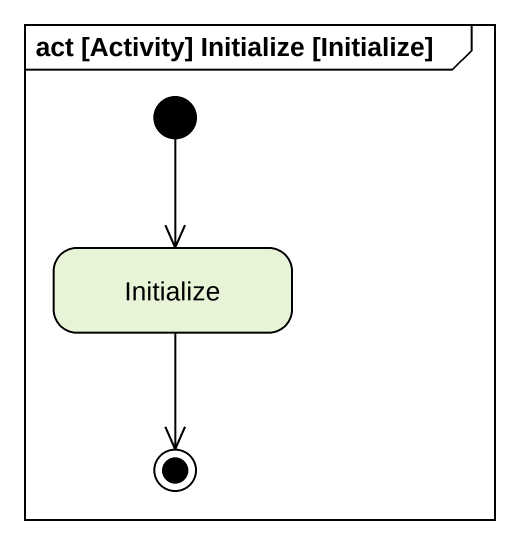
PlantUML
@startuml
mainframe act [Activity] Initialize [Initialize]
hide empty description
state Initialize
[*] --> Initialize
Initialize --> [*]
@enduml
